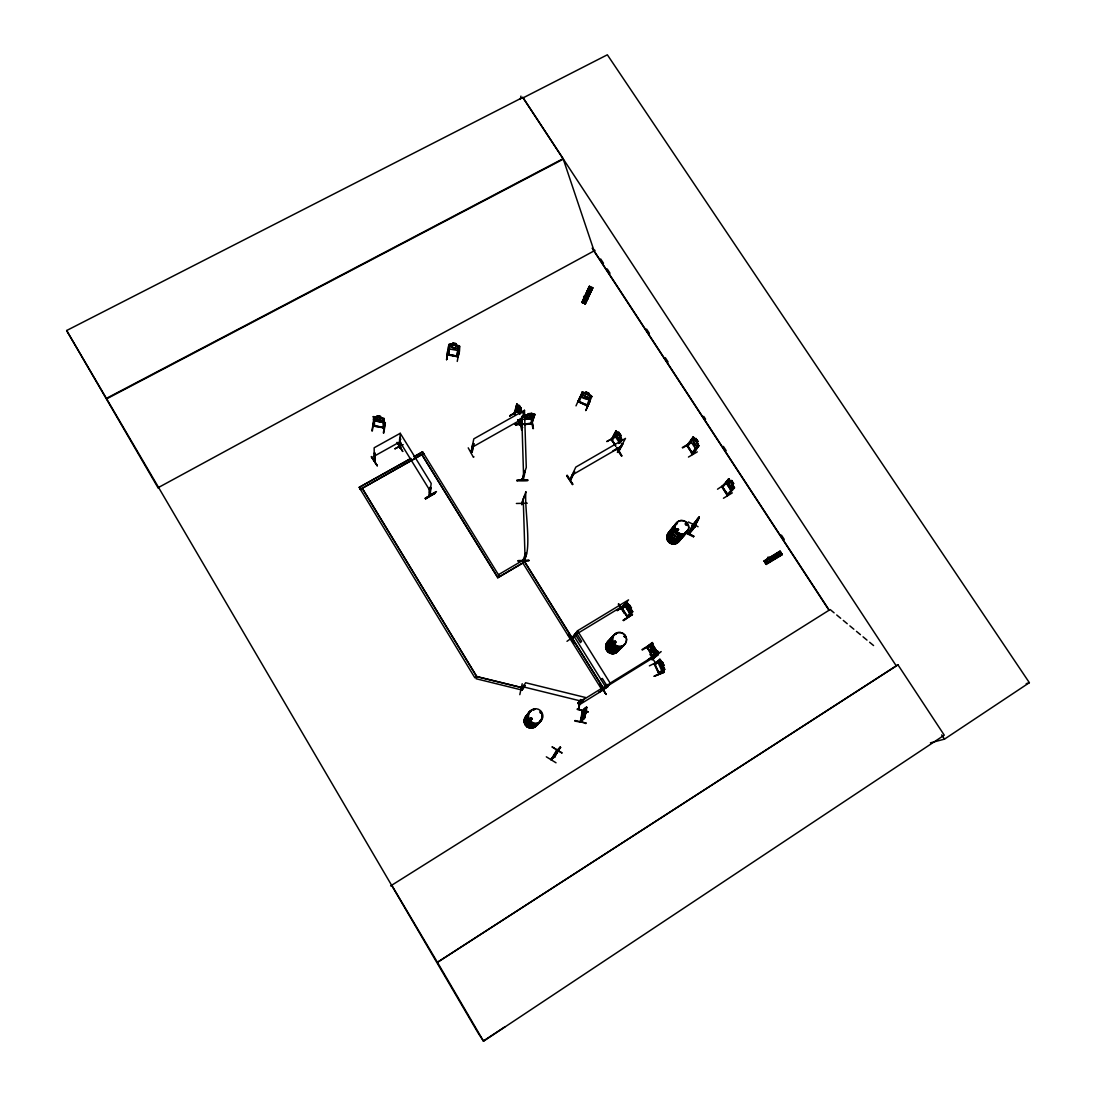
<?xml version="1.0" encoding="UTF-8"?>
<svg xmlns="http://www.w3.org/2000/svg" width="1096" height="1096" viewBox="0 0 1096 1096"><rect width="100%" height="100%" fill="white"/><g stroke="black" fill="none" stroke-linecap="round" stroke-linejoin="round"><path stroke-width="1.5" d="M518.148 560.673L518.12 561.385L529.135 560.467L518.148 560.673L529.135 560.494M588.895 293.427L588.566 294.166M383.299 427.385L384.08 427.947L383.312 427.33M383.819 433.016L385.367 422.672M383.203 427.892L383.134 419.042L384.189 418.85M527.642 479.966L527.614 480.692L516.764 480.815C521.08 478.226 539.355 481.062 516.737 480.226M383.956 428.029L384.244 418.576L380.613 417.645L380.627 416.425C376.188 414.836 377.764 417.699 373.407 416.603L374.339 417.439L374.49 426.207L373.599 425.837M664.162 671.67L654.189 676.246L664.286 672.245M654.326 663.82L654.709 664.957L654.586 663.683M659.285 673.766L654.572 663.779L659.203 673.588M584.004 301.975L584.415 302.017M651.038 643.804L652.326 644.297L656.97 651.613L656.915 653.148L657.066 651.545L652.394 644.133L650.956 643.708L652.421 644.229M766.131 562.125L766.447 561.974M399.971 446.963C398.93 447.346 401.026 445.373 400.204 447.743C400.191 418.412 398.684 463.115 400.752 442.414M399.602 438.784L399.465 447.552L400.04 446.332M771.146 558.96L770.926 558.439M400.109 447.675L399.656 446.524M430.249 491.09L399.903 441.866L400.245 433.29L374.147 447.785L374.325 460.991M400.109 442.085L400.04 438.537L400.889 439.181M400.615 447.346L400.163 447.73M402.67 451.415L397.081 442.346L402.698 451.415M766.036 562.303L766.2 561.81M695.453 448.511L690.932 441.578L691.042 439.66M586.552 708.235C587.168 703.358 583.538 723.305 585.333 714.263M582.045 718.921L582.072 720.045L582.168 718.949M580.949 720.51L583.017 710.701L580.592 721.812M687.219 524.066L686.26 523.957L686.493 524.82M686.754 524.97L687.288 524.34L686.589 524.628M557.179 750.116L551.411 759.884L551.63 758.542M678.575 529.532L677.383 530.848L676.739 529.313M677.123 529.231L677.903 530.45M615.678 642.434L615.199 641.503L614.308 642.462M615.842 642.201L615.048 642.955M624.528 636.803L624.405 636.105M413.754 456.758L422.59 451.799L415.206 456.183M540.534 712.66L540.534 712.592M531.807 718.743L531.108 719.579M532.177 719.072C531.026 714.907 528.546 721.716 532.012 719.291M726.648 481.363L726.47 483.144L730.95 490.104L732.416 490.213L730.854 490.159L726.292 483.172L726.484 481.322M521.682 503.187L525.957 491.625C523.915 506.023 532.889 553.644 523.326 559.631C529.327 541.753 524.861 565.207 523.422 559.33M522.504 479.664L521.97 478.747L521.984 480.171L526.285 467.485L524.477 410.315L473.801 438.866L471.061 452.278L472.184 452.127L473.801 443.866L472.746 444.031L471.157 452.648L472.088 452.114M523.176 501.406L522.066 504.585L521.737 503.256M520.395 425.084L520.696 424.563M657.997 662.354L658.162 660.778L657.997 662.354L661.573 670.314L662.765 670.958M425.508 498.817L434.92 493.351L425.522 498.844C432.591 492.145 446.264 486.939 425.234 498.201M652.874 659.176L651.75 659.367L652.956 658.573M430.043 495.378C428.426 495.337 428.728 487.323 430.934 487.925L430.016 495.433L429.659 494.639M429.755 495.707L430.413 487.076M621.528 608.705L626.802 602.567M446.606 359.447L448.415 349.487M448.565 354.268C447.223 356.31 447.25 349.638 449.1 344.213L452.689 344.459L450.853 344.651L450.552 346.966L455.47 348.898L457.375 348.24L457.69 345.925L455.977 345.185C458.539 341.925 446.935 343.212 456.279 343.911M603.855 688.891C616.349 679.835 600.046 689.548 604.047 689.507L523.518 560.111M620.144 609.198L628.529 599.896L577.524 630.789L571.495 638.557M621.103 608.54L620.405 608.897M448.593 355.131C450.031 353.556 448.565 342.445 449.798 345.103M617.404 452.21C619.925 451.059 617.212 452.58 621.898 444.003L622.925 443.825L618.445 452.1M618.185 451.689L617.665 451.812M618.651 451.744L618.007 452.21M452.552 344.5L452.854 343.199M571.715 638.324L572.044 639.489L576.085 633.296L571.66 639.037L572.372 637.927L572.66 638.543M434.948 493.406L434.646 492.748L425.262 498.392M570.947 479.116L570.482 479.678M459.484 346.144C460.498 356.145 454.854 361.79 458.005 349.651M459.114 351.487L457.238 361.42M448.552 347.624L449.579 349.021L457.744 350.46L459.101 349.583L459.608 346.144L456.1 345.158M520.559 424.782C518.422 426.413 520.586 422.988 520.299 425.399M519.531 424.618L520.353 424.412L524.477 410.315M471.91 451.497L470.979 452.237L472.225 451.853M470.965 452.333L472.157 451.826M588.141 711.866L577.291 708.907L583.415 710.92M577.25 709.441L588.196 711.893M523.354 559.494L523.929 560.234M583.935 713.811L582.976 719.291M520.353 99.394L520.929 96.119M896.24 665.834L522.806 97.393L66.637 330.526L478.281 1033.254L483.542 1041.2L944.259 735.169L897.98 664.861L897.24 665.19L437.427 962.329L391.752 885.212M459.101 349.583L457.649 350.514M450.168 343.939L458.334 345.624M448.661 355.063L448.771 354.364M383.34 432.906L385.23 422.481M374.585 420.823L382.97 422.467L384.107 421.467M384.244 418.576L383.134 419.042M382.997 427.755L384.148 427.276M383.299 427.07L383.216 427.837M384.203 421.618L382.888 422.412M373.435 419.645L374.654 420.919M372.339 430.92L373.832 420.59L382.997 422.357M373.887 420.576L371.845 430.838M384.08 427.947L373.421 426.056L383.066 427.166M468.225 447.839L473.404 457.306L473.952 456.84M583.963 717.387L585.689 708.728L584.086 717.414L581.949 720.017L583.264 718.812M586.072 710.674L586.113 709.085L582.771 713.263C581.058 725.251 584.319 705.961 583.716 713.291L584.771 710.345L583.757 717.003L585.702 713.811M582.88 713.4L582.469 718.086L584.127 715.154L584.798 710.222L582.894 713.291L582.168 716.935L583.743 715.483L584.442 712.058L583.51 716.716L583.415 714.811L582.414 717.592L582.634 716.524M582.14 719.017L584.154 709.043L585.456 707.893L585.785 708.852M584.839 716.77L583.099 719.318L585.319 708.304L584.606 709.934M584.332 717.332C586.36 717.675 579.263 719.962 580.99 720.716M586.634 707.139L582.195 711.921L586.346 707.345L586.524 710.386M585.319 714.373L586.442 710.222M585.757 723.607L585.963 722.963L574.811 721.1M582.373 710.838L580.346 721.456M472.02 452.223L473.595 443.551M688.63 533.588L694.919 526.546L698.289 518.792L694.165 526.477L696.481 523.039M692.412 525.327L693.097 524.231M693.467 524.436C677.657 551.685 706.81 510.599 689.507 532.999M578.441 703.043L579.414 703.714M578.441 709.153L580.387 699.495M580.209 703.002L578.359 709.057M579.442 703.783C573.153 703.468 591.525 694.85 579.195 703.838M522.258 689.754L521.312 688.877M522.354 689.617L521.162 689.48C527.532 678.712 523.203 691.782 521.34 689.494M522.641 687.822L522.066 690.055L476.198 678.767L476.774 676.52L362.132 488.104L476.719 676.643L522.641 687.822L476.774 676.52L474.842 677.766L359.187 487.364L410.795 458.416M585.894 723.059L574.989 720.51M390.642 885.911L829.193 610.143L592.237 248.052L594.101 250.888L563.125 158.673L522.806 97.393M374.654 461.087C373.805 443.264 375.531 459.251 374.777 460.484M509.736 415.946L518.846 410.74L509.777 415.74M693.275 524.532L699.056 517.106L697.33 521.806M519.915 414.411L516.326 408.877L516.778 403.958L517.613 404.52M516.942 404.013L514.106 413.48L514.668 414.398M514.216 413.644L514.709 414.329L516.682 404.63L517.518 405.26M514.668 414.315L516.271 409.699M517.613 411.069L519.23 405.342L521.162 408.329L520.833 409.425M519.449 406.219L520.6 408.013M520.627 424.358L515.065 424.385L525.875 424.111M520.737 421.96L515.764 425.344L520.942 422.289M693.521 524.436L692.891 524.477M519.764 421.85L520.12 418.508M519.614 420.837L519.285 421.549M689.48 533.19L688.932 532.93M520.641 419.316C519.49 424.782 519.86 419.672 520.175 422.001M519.34 424.988L522.011 416.247L523.23 415.754L520.669 425.495M519.792 425.289L522.861 415.768L523.272 416.713M520.175 425.289L523.23 415.754M583.853 710.509L584.154 709.043M522.271 421.782L521.354 425.043L522.326 425.029M521.586 425.07L521.586 424.248M584.826 716.729L584.401 718.223M649.805 646.572L649.38 645.174L654.449 653.75L652.134 655.915L647.394 648.037M652.38 655.723L652.969 656.545M519.874 419.823L521.586 430.07L522.23 429.824M647.366 648.243L652.819 643.421L652.257 642.557L646.955 647.133L647.613 648.174M531.45 414.329L532.999 414.63L532.341 416.658L527.012 418.193L525.518 417.562L528.231 413.699L531.807 413.343M526.683 419.275L528.258 413.809M728.155 495.214L722.004 486.405M722.675 487.391L722.374 486.227M627.597 603.28L626.652 602.512L632.584 611.911C633.707 609.143 626.446 619.624 628.035 616.815M621.706 608.253L622.843 608.691L621.802 607.965M602.731 688.466L607.225 684.452L607.773 685.329M603.458 689.206L602.663 688.466M529.971 418.836L531.793 413.233M553.795 756.898L553.549 757.678L560.577 747.499L556.384 750.664M698.125 445.277C681.698 464.622 701.235 445.387 697.81 445.469M692.932 454.265L692.631 453.032L691.96 453.607M692.74 454.141L687.411 445.086M531.642 418.316L533.382 428.563L531.218 418.371M553.686 756.829L553.37 757.72M693.097 436.962L687.041 445.264L687.795 446.36M532.683 417.672L530.779 423.851L531.903 423.782M531.012 423.878L533.684 415.124L534.656 415L533.615 414.768M524.189 424.111L531.998 423.029M534.752 414.288L531.738 423.782L534.889 414.37L533.684 414.069M616.527 448.757L621.898 455.95L617.418 448.072M611.472 439.77L611.938 439.085M616.281 432.098L616.075 431.084L616.596 431.906L611.828 440.414L615.144 444.332M612.445 439.976L611.623 439.359L615.02 444.538M522.025 478.719C523.23 487.008 527.464 457.621 522.436 479.212M775.434 556.96L774.461 557.576M582.483 302.414L583.045 302.907L590.196 286.81M583.223 300.784L585.935 301.975M587.086 299.044A2.356 0.945 24.6 0 0 587.127 297.441L587.182 297.317A2.356 0.945 24.6 0 1 587.141 298.907L585.456 302.249L583.319 301.304L584.031 297.701A2.356 0.945 24.6 0 1 584.963 296.495L585.771 295.221M583.689 301.893C582.497 302.811 584.976 303.893 584.661 302.318L583.62 302.03L584.661 302.318M514.778 414.411L514.654 413.028M588.223 289.056L591.456 290.372M587.127 297.441L587.456 296.057L585.976 295.372M585.209 303.606L592.854 287.96L589.47 286.262L581.962 302.441L585.428 303.811L592.676 287.659L585.209 303.852M516.38 503.475L527.272 503.215M430.07 495.104L429.536 494.337M521.532 503.639C521.97 505.037 522.614 502.352 521.778 504.324M677.78 529.08L678.342 530.108M521.682 504.598L524.299 496.214L524.724 497.187M624.994 636.817L624.227 636.735M614.472 641.886L614.678 642.927M623.966 636.214L624.953 636.762M521.285 424.686L522.23 424.467M521.518 424.33L522.326 424.152M498.557 574.647L523.6 559.919L604.184 689.384L578.976 705.016L577.935 703.029L603.019 687.521M497.844 577.551L421.864 454.593L497.776 577.729L524.642 561.919M499.612 576.66L422.59 451.799M531.779 719.168L531.464 718.099M698.056 526.71L688.288 521.956M590.854 395.478L591.854 396.492L587.689 406.082L578.085 401.753L582.209 392.026M582.812 392.697L581.77 392.615L582.812 392.697L579.099 402.122L578.414 401.3M586.1 391.971L585.579 393.217L583.798 392.861L582.935 394.971L587.223 397.971L589.223 397.821L590.1 395.711L588.634 394.601L589.278 393.368L586.004 391.889L585.538 393.026M588.059 405.397L586.689 405.616L590.607 396.615L591.648 396.697M586.812 405.643L587.894 405.219M590.073 401.122L585.839 410.507M522.833 562.988L601.197 688.644M584.579 303.578L591.744 287.467L592.635 287.796M584.812 303.606L591.758 287.481M592.196 287.673L584.51 303.537M567.207 475.198L572.865 484.405L566.687 475.609M582.373 302.619L589.169 286.357M589.785 286.631L583.031 302.907M582.839 302.756L589.607 286.563M688.685 533.725L692.96 524.272M692.713 525.08L689.288 533.642M693.439 524.518L692.864 525.587L698.632 519.093M696.193 521.956L694.878 524.902L696.234 523.326M694.878 526.176L694.823 527.203L695.22 526.34M693.48 536.793L693.837 536.122L685.397 532.177L693.7 536.328M591.744 396.451L588.799 394.505M588.922 400.026C593.662 399.711 581.935 399.286 581.387 396.656L580.839 395.094M585.744 410.493L590.018 401.095M576.003 405.863L580.072 396.779M582.058 392.053L590.867 395.574M583.264 392.121L585.634 393.122M569.934 479.706L575.797 467.115L625.487 438.4L617.815 452.456M573.783 472.266L574.414 471.458L570.139 480.021L571.153 479.486M574.414 471.458L570.03 479.651M570.989 479.582L574.619 471.773M693.494 536.766L685.082 532.752M559.946 748.116L560.344 747.075L555.33 755.596M611.404 439.565L616.116 430.687L614.637 435.496L619.199 442.4L620.336 442.291M616.171 430.797L611.554 439.263M615.719 445.894L612.157 440.332L614.445 436.098M620.61 435.18L620.048 436.345L620.692 435.235L618.774 432.249L618.226 433.304M618.815 432.386L618.171 433.495L617.034 432.345L616.02 434.304L618.336 439.386L619.72 440.044L620.747 438.112L620.514 435.235M618.747 443.469L621.268 439.167L621.788 439.989L621.268 439.167M620.007 442.907C624.515 438.838 618.528 434.249 616.007 430.742M617.555 447.88L616.925 448.36M620.405 442.4L621.87 439.647M653.093 656.504L647.791 648.092M653.285 656.353L647.147 647.106L647.969 647.928M558.481 750.335L559.303 748.815L557.193 751.335M621.528 456.155L616.514 448.428M572.482 639.406L572.167 638.324M552.179 747.006L561.933 752.884M686.822 445.688L687.466 445.182M552.247 746.951L561.905 752.966M652.928 659.203L652.202 659.682M556.015 762.789L546.315 756.815M515.093 414.233L514.572 413.343M551 759.665L556.96 749.815M553.74 756.994L560.344 747.075M554.412 757.021L555.288 756.336L551.192 759.473M531.82 423.755L524.176 424.686M524.121 424.33L532.053 423.385M588.867 293.509L587.799 292.879L587.634 294.112M588.84 293.796L587.511 293.906M556.645 753.39L554.74 755.733L558.576 750.404M554.603 756.939L555.453 755.637M682.698 447.88L691.343 442.743M775.201 557.357L775.31 556.371L774.173 556.138M688 446.072C686.562 448.346 694.439 434.674 693.11 438.236M687.48 446.538L693.412 438.058M695.987 438.551L695.138 439.51L693.809 437.482L698.755 445.825L696.919 448.47L695.426 448.401L696.851 448.36M524.984 685.452L522.203 689.617M697.81 441.332L696.988 442.414L697.714 444.25L696.371 446.141L694.837 445.469L692.645 440.414L693.974 438.496L695.179 439.647M697.892 441.4L695.85 438.469L697.892 441.4L697.179 442.428L698.426 444.346M688.466 457.059L697.289 451.881M519.805 694.659L522.203 683.753M614.418 641.941L614.993 641.598M698.782 445.675L692.521 454.429M678.095 530.286L678.177 529.217M530.327 718.058L530.08 719.086M540.397 712.4L541.123 713.291M541.136 713.359L540.972 713.085A7.275 7.193 64.1 0 0 539.835 711.592M541.273 713.249L540.876 712.51M568.66 634.063L574.592 643.503M659.244 673.821C657.134 671.93 660.039 673.698 664.669 669.519L660.669 660.217M689.083 533.889L689.233 532.642M566.988 641.324L573.359 636.735M571.523 638.804L576.222 632.611L581.592 641.229L580.469 642.626L575.126 634.05M572.413 639.297L576.099 634.488L575.551 633.611M618.281 604.088L627.556 617.322L632.611 611.746M717.524 489.213L726.045 483.487M728.758 478.87L721.757 486.816L727.525 495.639L734.58 487.761L728.607 478.815L729.621 479.445M722.291 486.624L722.552 487.391M617.226 610.732L623.501 606.307M722.36 487.583L728.717 480.089L728.182 479.267L729.032 479.911M769.132 557.946A2.439 0.781 57.8 0 0 767.912 558.33L765.775 560.782L767.214 562.741M447.743 354.583L458.128 356.46M620.226 609.143L625.857 603.595L624.802 603.786M697.056 519.504L699.056 517.106M692.453 525.176L699.166 517.161M383.956 427.714L373.709 425.262M621.733 608.198L626.748 602.444M731.758 480.486L730.854 481.473L729.648 480.418L728.155 482.172L730.306 487.186L731.923 487.939L733.43 486.227L732.717 484.418L733.621 483.418L731.758 480.486L730.95 481.418M627.2 616.432L622.377 608.842L627.2 603.485L626.652 602.622L626.885 603.677M622.323 609.143L625.35 605.622M628.981 605.471L629.57 604.8L628.871 605.526L627.693 604.184L626.611 605.43L630.419 611.472L631.515 610.239L630.721 608.458L631.502 607.814L627.487 603.266M723.442 498.255L732.333 492.858M579.579 703.714L578.304 703.166L582.264 699.577M727.415 495.515L722.593 487.487M623.528 620.679L632.461 614.39L623.295 620.281M626.953 616.39L631.734 611.267M627.337 616.295L627.035 616.61M627.405 617.295L627.515 616.103L627.857 617.007M630.94 613.541L632.502 611.815L630.817 608.54M632.433 614.568L623.199 620.158M557.138 750.281L560.453 747.143M556.645 751.089L557.152 750.39M601.101 679.63L602.348 678.451L606.554 685.206L605.28 686.343M579.661 703.331L585.689 697.549L525.683 682.753L521.244 689.11L522.203 689.288M600.019 684.945L606.115 694.426L600.197 684.808M642.325 649.983L651.504 644.338M652.257 642.557L646.75 647.448M598.759 692.412L608.116 686.411L598.813 692.316M602.553 688.713L603.225 688.247L603.458 689.699M603.019 689.343L610.143 683.109L661.176 651.586L651.846 659.312L658.107 654.696L657.518 653.737L648.353 659.491L657.86 654.244M603.663 689.644L608.513 685.343M651.134 648.503L650.394 649.12C650.243 651.928 654.216 651.887 652.312 652.12M650.914 649.64L652.093 651.504M584.141 709.167L586.511 707.112M585.305 708.427L586.607 707.276M586.744 707.427L583.017 710.701M582.606 711.893L586.141 708.359M649.86 654.189L655.888 663.614M653.052 651.504L652.421 652.052L650.586 649.147M586.031 711.194L585.744 713.263M652.093 655.819L657.71 651.065L658.271 651.942L652.668 656.696M648.49 659.45L657.655 653.723M647.311 647.243L652.86 656.531M766.049 560.275L767.721 562.851M772.749 555.836L774.803 558.823M774.365 554.85L776.406 557.837M765.104 562.001L765.707 562.933M775.804 553.973L777.845 556.96M778.489 552.329L780.53 555.316M652.01 659.737L658.107 654.696M766.282 564.426L764.213 561.084L766.268 564.413L782.174 554.672L780.16 551.288L780.544 552.22L779.873 551.192L763.994 560.96L764.378 561.549L780.421 551.932M769.68 561.289A2.439 0.781 57.8 0 0 770.351 560.07L771.132 559.44M580.894 720.634L584.716 717.414M371.393 456.785L377.243 465.786L371.366 456.827M604.156 689.37L603.348 689.74M580.14 721.469L584.415 718.099M580.62 721.702L584.51 718.442M649.38 665.861L659.08 661.011M774.228 556.097L773.872 557.028M658.216 660.888L659.97 659.45M654.504 664.793L659.929 660.532L659.929 659.326M654.709 664.957L657.641 662.532M614.733 641.27L614.089 642.831L615.582 643.133M661.737 662.532L662.409 661.984L663.998 665.395L663.135 665.889L663.71 667.752L662.464 668.738L659.408 662.19L660.655 661.189L661.669 662.71L662.436 662.121M662.477 662.833L663.436 664.875M532.3 418.384L533.944 417.288M559.234 748.157L560.385 747.253M560.577 747.499L556.59 751.212M457.923 356.817L447.702 354.94M373.572 425.358L374.668 425.549M374.353 426.289L374.448 425.454M447.661 354.515L457.977 356.46M663.779 668.779C666.793 668.313 656.6 673.369 658.874 672.875M664.614 669.409L659.093 673.821M555.713 754.103L557.083 753.048M554.946 756.117L551.713 758.487M578.414 703.194L579.4 703.427M551.069 759.569L555.288 756.336M457.676 350.405L459.005 349.446M600.06 684.918L606.157 694.412M522.093 429.975L520.737 421.042M572.455 484.651L566.632 475.65M530.889 423.837L531.026 423.042M930.436 742.855L944.478 739.129L1029.363 682.685L607.348 54.8L522.682 98.078M483.391 1040.967L505.037 1026.733M568.125 634.447L570.619 638.516M437.427 962.329L897.98 664.861M658.271 651.942L657.395 651.271M607.444 685.534L608.307 685M642.051 649.572L651.216 643.845M652.819 643.421L651.942 642.749M654.339 653.75L655.298 654.559L654.449 653.75M655.778 654.12L649.873 644.695M607.17 686.192L655.819 656.12M575.441 634.146L576.291 633.625M626.405 605.184L616.911 610.308M621.364 608.869L620.295 609.006M624.24 613.39L618.788 603.759M650.503 649.065L652.517 647.407L654.367 650.339L653.161 651.38L651.325 648.462M767.912 558.33L767.789 558.398A2.439 0.781 57.8 0 1 769.008 558.028L769.789 557.385L770.926 558.782M764.186 561.152L780.16 551.288M764.364 561.508L780.119 551.576M764.57 561.741L780.475 551.932M770.433 558.426L780.516 552.165M770.351 560.07L770.474 559.988A2.439 0.781 57.8 0 1 769.803 561.221L767.09 562.823M765.994 564.002L765.583 563.371L781.475 553.603L782.065 554.425M781.695 553.781L765.583 563.358M765.857 563.796L781.736 554.001M766.008 564.029L782.133 554.631M625.076 604.334L625.117 605.951L629.748 613.226L625.241 605.869L625.282 604.348M631.995 612.541L626.104 603.143M623.83 605.389L573.77 635.735L605.732 687.082M733.621 483.555L732.909 484.418M570.221 479.281L570.852 478.911M617.555 452.059L618.459 451.388M497.776 577.729L523.176 562.782M622.925 443.825L621.898 444.003M698.755 445.825L692.631 454.456L686.904 445.647M693.042 436.838L693.919 437.496M691.124 442.414L682.287 447.552M612.897 450.853L621.87 445.908M572.167 475.006L620.966 446.757M517.504 404.506L522.545 412.85M516.106 406.972L516.23 408.931L519.394 413.809L520.984 408.315L519.175 405.547M614.733 435.441L614.582 433.55M616.116 436.688L606.759 441.565L615.76 436.414M620.692 435.235L618.665 432.304M611.979 440.455L611.924 439.167M430.934 487.925L430.084 487.268M584.154 301.77L584.606 301.469M472.938 444.36L473.801 443.866M515.435 424.851L520.696 421.686M519.641 425.248L520.682 424.495L519.778 424.947M509.695 415.836L518.778 410.589M400.191 445.867L394.779 448.894L403.164 444.634M472.075 447.305L521.833 419.22L523.573 475.404M410.781 458.662L359.187 487.364M374.298 456.128L399.903 441.866M66.637 330.526L158.016 487.747L595.06 250.368M158.016 487.747L159.112 487.158M106.326 398.423L563.125 158.673M106.572 398.875L562.974 159.317M586.976 405.191L587.922 405.726L578.318 401.328M664.354 668.135L664.505 669.464M664.299 672.218L654.189 676.246M578.4 401.026C580.743 401.972 577.318 400.191 578.195 401.766M530.711 718.209L531.478 718.072M614.431 641.324L615.253 641.256M524.231 415.658L533.766 414.151L531.313 414.384M677.027 528.916L678.616 529.546M1026.185 683.699L1029.363 682.685M769.666 557.467L770.392 557.686M522.203 429.824L520.655 421.179M373.38 416.713L384.216 418.686M531.396 719.798L530.587 719.716M615.349 643.229L614.568 643.147M527.916 415.302L531.218 414.863M527.286 417.329L530.587 416.891M521.395 424.673L522.408 424.673M521.463 425.029L522.422 424.906M524.011 415.987L524.998 415.864M524.08 416.343L525.053 416.22M585.511 295.358L586.305 295.317M621.98 607.91L627.885 617.13M526.491 554.288L526.066 553.302M525.011 472.321L524.587 471.362M532.903 428.605L531.122 418.234M619.076 442.346L620.295 442.455M581.921 302.414L589.456 286.412M531.889 423.042L531.108 423.563M531.135 719.551L530.519 719.127M429.783 495.447L429.194 494.913M400.04 446.442L400.629 447.51L400.026 446.73M617.021 448.387L616.555 447.593M722.141 486.583L728.128 494.967L727.004 494.899M687.37 446.442L687.521 445.236M687.315 445.538L692.946 454.128L687.48 446.113M373.421 416.891L374.421 417.069M458.471 346.35L459.443 346.528L458.402 346.706L456.991 356.707M448.757 354.46L456.991 355.995M523.888 685.589L524.888 685.836M582.182 699.96L583.182 700.207M522.888 686.754L581.729 701.248M604.129 688.74L603.129 689.233M629.721 613.13L631.104 613.596L629.721 613.239M615.253 641.201L615.938 641.708M373.544 426.07L373.517 416.631M585.511 302.126L583.373 301.181L584.086 297.578A2.356 0.945 24.6 0 1 585.017 296.372M588.977 399.93L581.524 396.56L580.99 395.026M579.346 401.561L586.935 404.999M579.195 401.89L586.785 405.328M699.097 517.792L692.74 528.793L695.905 521.203L697.207 519.449L692.987 528.765M696.042 521.258L694.878 526.628M586.538 295.55L587.47 296.345M661.655 670.163L662.833 670.793M541.342 712.482L540.328 713.099M830.152 609.54L834.097 612.815M836.728 614.993L840.673 618.267M843.303 620.446L847.249 623.72M849.88 625.912L853.839 629.186M856.469 631.365L860.415 634.639M863.045 636.817L866.991 640.091M869.621 642.27L873.567 645.544M766.337 561.988L765.83 562.207M617.075 448.059L616.87 447.415M518.86 406.657L517.792 405.547L517.915 409.973L520.915 413.329L521.518 411.274L520.655 409.425M429.646 495.693L431.18 483.418L400.245 433.29M612.239 637.077L612.239 637.173A7.069 6.877 46.5 0 0 611.294 648.229A7.069 6.877 46.5 0 0 622.186 646.585M652.956 651.572L654.148 652.942L655.353 651.901L651.517 645.832L650.339 646.9L651.12 648.654M659.806 659.381L660.669 660.285M669.67 531.807L669.683 531.834A6.823 6.508 37.7 0 0 669.574 542.849A6.823 6.508 37.7 0 0 679.863 539.259A6.823 6.508 37.7 0 1 669.574 542.849A6.823 6.508 37.7 0 1 669.656 531.903L669.629 531.848M529.601 712.277L529.642 712.332A7.206 7.124 64.9 0 0 529.217 724.346A7.22 7.138 65 0 0 540.314 720.278A7.206 7.124 64.9 0 1 529.217 724.346A7.22 7.138 65 0 1 529.601 712.414L529.587 712.304M941.697 734.909L944.478 739.129M600.677 258.957L603.485 263.246M607.225 268.972L610.034 273.26M646.572 329.074L649.38 333.362M665.299 357.693L668.108 361.981M703.701 416.357L705.577 419.22M723.374 446.415L726.182 450.703M781.448 535.136L784.257 539.424M593.347 250.094L829.083 610.349M448.689 347.528L449.593 348.912M733.799 487.213L734.334 488.035L733.484 487.391L727.045 494.871M518.75 407.027L520.545 409.794M518.175 409.096L519.956 411.849M611.458 439.647L615.61 446.113M518.107 419.809L522.189 426.18L518.079 419.823M517.655 419.932L522.628 427.646L517.682 420.028M606.896 684.658L607.664 685.877M603.225 688.247L603.636 689.014M577.524 630.789L610.143 683.109M375.065 461.087L374.681 452.648M371.613 456.511L377.243 465.786M437.51 962.439L483.542 1041.2M662.327 662.176L663.82 665.354M660.272 660.367L659.847 659.436L654.148 663.875L658.847 673.862M621.24 438.277L621.706 439.619M527.916 414.905L525.491 415.233M516.052 406.876L516.326 408.877M525.82 424.193L515.065 424.385M523.244 499.118L525.025 556.782M377.12 415.822L377.106 417.042L375.312 417.069L375.339 419.124L380.504 420.933L382.299 420.385L382.299 418.343L380.49 417.658L380.504 416.439M685 534.177A6.932 6.617 37.5 0 1 674.369 535.67A6.932 6.617 37.5 0 1 675.191 525.066M685.767 532.464A7.028 6.699 37.5 0 1 678.794 537.561A7.028 6.699 37.5 0 1 672.163 531.409A7.028 6.699 37.5 0 1 676.862 524.176M684.219 534.177A6.918 6.59 37.5 0 1 673.725 537.862A6.918 6.59 37.5 0 1 673.848 526.71A6.891 6.562 37.5 0 0 671.807 535.985A6.891 6.562 37.5 0 0 681.191 538.355M687.37 530.587A7.069 6.74 37.4 0 1 676.643 534.369A7.069 6.74 37.4 0 1 676.766 522.97M685.192 523.984A7.069 6.74 37.4 0 1 686.384 525.395M685.849 532.231A6.946 6.617 37.5 0 1 675.328 535.93A6.946 6.617 37.5 0 1 675.451 524.737M687.178 530.683A6.973 6.644 37.4 0 1 676.616 534.396A6.973 6.644 37.4 0 1 676.725 523.162M687.452 530.368A6.973 6.644 37.4 0 1 676.876 534.081A6.973 6.644 37.4 0 1 676.986 522.833M685.301 523.847A6.973 6.644 37.4 0 1 686.48 525.231M680.561 539.355A6.836 6.521 37.6 0 1 669.464 540.191A6.836 6.521 37.6 0 1 672.478 529.697M681.315 537.67A6.932 6.617 37.6 0 1 670.807 541.383A6.932 6.617 37.6 0 1 670.93 530.19M684.11 534.259A6.891 6.562 37.5 0 1 682.534 537.273M680.822 539.054A6.836 6.521 37.6 0 1 669.711 539.89A6.836 6.521 37.6 0 1 672.725 529.395M682.109 537.561A6.864 6.549 37.6 0 1 671.574 539.04A6.864 6.549 37.6 0 1 672.396 528.532M681.397 537.574A6.932 6.617 37.6 0 1 670.875 541.287A6.932 6.617 37.6 0 1 671.012 530.094M622.227 646.955A7.11 6.905 46.4 0 1 611.691 646.462A7.11 6.905 46.4 0 1 613.28 636.077M623.432 645.462A7.206 7.001 46.4 0 1 612.335 647.133A7.206 7.001 46.4 0 1 613.308 635.913M624.72 644.16A7.247 7.042 46.2 0 1 612.924 645.147A7.247 7.042 46.2 0 1 616.226 633.831M623.487 645.27A7.11 6.918 46.4 0 1 612.527 646.914A7.11 6.918 46.4 0 1 613.486 635.858A7.206 7.001 46.4 0 0 612.39 647.065A7.206 7.001 46.4 0 0 623.501 645.393M624.569 644.188A7.138 6.946 46.2 0 1 613.568 645.845A7.138 6.946 46.2 0 1 614.527 634.735M624.775 643.969A7.151 6.946 46.2 0 1 613.13 644.941A7.151 6.946 46.2 0 1 616.404 633.776M619.637 649.12A6.987 6.795 46.8 0 1 608.883 650.736A6.987 6.795 46.8 0 1 609.828 639.872A7.001 6.809 46.8 0 0 608.869 650.75A7.001 6.809 46.8 0 0 619.651 649.12M618.61 650.175A6.973 6.782 46.9 0 1 607.869 651.791A6.973 6.782 46.9 0 1 608.814 640.941L608.828 640.845A6.987 6.795 46.9 0 0 607.91 651.764A6.987 6.795 46.9 0 0 618.665 650.134M617.637 651.531A6.946 6.754 46.9 0 1 607.335 651.038A6.946 6.754 46.9 0 1 608.91 640.9M621.007 648.133A7.042 6.85 46.5 0 1 610.582 647.64A7.042 6.85 46.5 0 1 612.157 637.351M619.87 649.325A7.028 6.836 46.6 0 1 609.445 648.818A7.028 6.836 46.6 0 1 611.02 638.543M619.87 649.038A7.097 6.905 46.8 0 1 608.938 650.682A7.097 6.905 46.8 0 1 609.897 639.626M620.089 649.106A7.042 6.85 46.6 0 1 609.65 648.613A7.042 6.85 46.6 0 1 611.226 638.324M541.205 719.442A7.343 7.247 64.5 0 1 529.889 723.62A7.343 7.247 64.5 0 1 530.3 711.455A7.247 7.151 64.5 0 0 530.039 723.442A7.247 7.151 64.5 0 0 541.205 719.318M541.068 719.469A7.234 7.151 64.6 0 1 530.697 724.1A7.234 7.151 64.6 0 1 528.861 712.77M531.108 710.482A7.384 7.288 64.1 0 0 529.957 722.1A7.384 7.288 64.1 0 0 541.41 720.319A7.384 7.288 64.1 0 1 529.998 722.058A7.384 7.288 64.1 0 1 531.149 710.441A7.288 7.193 64 0 0 530.121 721.935A7.288 7.193 64 0 0 541.41 720.168M532.848 709.715A7.384 7.288 64.1 0 1 534.725 709.413A7.288 7.193 64 0 0 532.971 709.701A7.384 7.288 64.1 0 1 534.78 709.372M541.958 714.715A7.384 7.288 64.1 0 1 542.082 718.524A7.275 7.193 64.1 0 0 542.109 716.674M541.273 720.319A7.275 7.193 64.1 0 1 527.71 716.99M527.902 715.099A7.275 7.193 64.1 0 1 528.56 713.345M529.656 711.811A7.275 7.193 64.1 0 1 531.122 710.633M541.26 719.401A7.343 7.261 64.5 0 1 529.93 723.579A7.343 7.261 64.5 0 1 530.341 711.4M542.123 718.469A7.384 7.288 64.1 0 0 541.999 714.661A7.288 7.193 64 0 1 542.082 718.401M537.985 723.771A7.124 7.042 65.9 0 1 526.929 725.511A7.124 7.042 65.9 0 1 528.053 714.277M539.575 722.058A7.179 7.083 65 0 1 528.45 723.798A7.179 7.083 65 0 1 529.574 712.51M538.821 722.894A7.165 7.083 65.4 0 1 528.423 725.237A7.275 7.179 65.4 0 1 527.368 714.387A7.165 7.083 65.4 0 0 528.423 725.237A7.275 7.179 65.4 0 0 538.958 722.894A7.275 7.179 65.3 0 1 528.45 725.223A7.275 7.179 65.3 0 1 527.409 714.345A7.179 7.083 65.3 0 0 528.56 725.086A7.179 7.083 65.3 0 0 538.972 722.744M423.686 453.566L360.283 489.391L423.686 453.566M452.621 344.98L452.319 347.295L455.607 347.911L455.922 345.596L452.621 344.98M453.401 343.637L455.47 344.445L453.401 343.637M447.908 349.569L446.606 359.652L447.908 349.569M584.812 711.715L584.127 715.154L585.744 710.934L584.826 711.729M528.902 413.945L531.026 413.658L528.902 413.945M586.127 293.673L589.306 295.166L586.127 293.673M586.867 292.043L590.045 293.536L586.867 292.043M587.511 290.591L590.689 292.098L587.511 290.591M588.744 287.878L591.909 289.385L588.744 287.878M585.428 393.601L584.565 395.711L587.593 397.081L588.47 394.971L585.428 393.601M586.524 392.519L588.319 393.779L586.524 392.519M617.993 433.838L616.98 435.783L618.76 438.564L619.774 436.619L617.993 433.838M618.952 433.112L619.911 435.263L618.952 433.112M694.933 439.989L693.604 441.894L695.398 444.661L696.741 442.757L694.933 439.989M696.097 439.277L697.029 441.414L696.097 439.277M730.621 481.925L729.128 483.665L730.95 486.446L732.457 484.72L730.621 481.925M731.881 481.322L732.799 483.446L731.881 481.322M628.679 605.759L627.597 606.992L629.433 609.91L630.529 608.677L628.679 605.759M629.693 605.499L630.693 607.595L629.693 605.499M777.475 552.932L779.393 556.028L777.475 552.932M661.436 662.888L660.203 663.888L661.669 667.039L662.916 666.053L661.436 662.888M532.382 418.412L524.121 419.494L532.382 418.412M379.887 416.631L377.709 416.233L379.887 416.631M380.49 418.014L377.12 417.412L377.134 419.453L380.49 420.056L380.49 418.014M675.396 529.067A6.987 6.658 37.4 0 0 687.041 531.998A6.987 6.658 37.4 0 0 683.315 520.682A6.987 6.658 37.4 0 0 675.396 529.067A6.973 6.644 37.4 0 0 687.028 531.985A6.973 6.644 37.4 0 0 683.315 520.696A6.973 6.644 37.4 0 0 675.41 529.067M672.3 539.588A6.96 6.644 37.6 0 0 682.863 535.862A6.973 6.644 37.6 0 1 672.382 539.492A6.973 6.644 37.6 0 1 672.506 528.245A6.96 6.644 37.6 0 0 672.3 539.588M612.445 639.68A7.151 6.946 46.1 0 0 623.282 645.585A7.193 6.987 46.1 0 0 622.802 633.269A7.193 6.987 46.1 0 0 612.472 639.612A7.193 6.987 46.1 0 0 623.377 645.558A7.151 6.946 46.1 0 0 622.72 633.378A7.151 6.946 46.1 0 0 612.445 639.68M528.656 714.25A7.288 7.193 63.7 0 0 537.78 722.949A7.288 7.193 63.7 0 0 540.616 710.715A7.288 7.193 63.7 0 0 528.656 714.25M526.984 726.84A7.097 7.014 66.2 0 0 537.931 722.785A7.069 6.987 66.2 0 1 527.012 726.812A7.097 7.014 66.2 0 1 527.395 715.058A7.069 6.987 66.2 0 0 527.012 726.812"/></g></svg>
